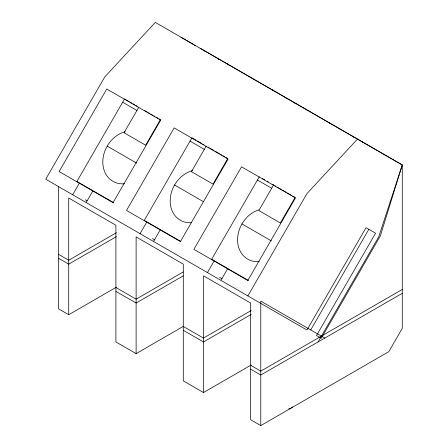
<?xml version="1.0" encoding="UTF-8"?>
<svg xmlns="http://www.w3.org/2000/svg" width="448" height="448" viewBox="0 0 448 448"><rect width="100%" height="100%" fill="white"/><g stroke="black" fill="none" stroke-linecap="round" stroke-linejoin="round"><path stroke-width="0.67" d="M200.127 48.227L402.282 164.937L378.7 236.914L318.052 341.953M124.561 98.924L76.91 181.457L113.45 202.552M72.671 194.768L79.341 183.215M138.824 107.162L124.057 132.748L145.617 145.197L160.39 119.61L159.191 118.922M92.82 190.994L86.15 202.546L153.16 241.237M113.036 202.664L160.681 120.137L106.775 89.012L59.125 171.539L113.394 202.871M140.056 233.671L146.726 222.118M206.209 146.065L191.442 171.651L213.002 184.1L227.774 158.514M160.205 229.897L153.535 241.455L220.545 280.14M180.421 241.567L228.071 159.04L174.16 127.915L126.51 210.448L180.869 241.83M259.33 176.736L211.68 259.263L248.22 280.358M207.441 272.574L214.11 261.022M273.594 184.974L258.826 210.554L280.386 223.003L295.159 197.422M227.59 268.806L220.92 280.358L306.958 330.03L366.038 227.696L375.57 233.195L316.484 335.535L321.25 338.285L380.335 235.95L402.254 164.97L155.31 22.4L104.804 76.871L45.718 179.206L85.775 202.334M247.806 280.476L295.456 197.943L241.545 166.824L193.894 249.351L248.164 280.678M247.873 295.921L306.958 193.581L357.465 139.115M310.75 329.913L368.833 229.309M116.452 232.702L68.729 260.254L58.621 254.419M116.452 236.589L68.729 264.146L58.621 258.311M58.621 186.486L58.621 308.885L68.729 314.72L116.452 287.168M183.232 271.953L136.114 299.158L115.898 287.487M183.232 275.845L136.114 303.05L115.898 291.379M68.729 314.72L68.729 198.01L115.898 225.243L115.898 341.958L136.114 353.629L183.232 326.418L203.498 338.066L251.222 310.509M251.222 314.401L203.498 341.953L183.282 330.282M136.114 353.629L136.114 236.914L183.282 264.146L183.282 380.862L203.498 392.532L251.222 364.974M402.282 289.436L260.775 371.134L250.667 365.299M402.282 293.322L260.775 375.026L250.667 369.186M203.498 392.532L203.498 275.817L250.667 303.05L250.667 419.765L260.775 425.6L388.802 351.68L402.282 328.339L402.282 164.937M194.079 45.114L195.742 45.741M203.521 50.557L205.173 51.19M338.296 128.369L339.942 128.996M262.326 84.269L263.127 84.65M329.711 123.172L330.512 123.553M271.762 89.718L272.558 90.093M180.992 37.229L193.766 44.604M125.16 99.271L129.349 101.69M130.547 102.385L131.746 103.074M132.944 103.768L134.742 104.804M135.94 105.498L137.138 106.187M144.217 110.275L147.213 112.006M148.411 112.694L149.61 113.389M150.802 114.078L152.6 115.114M153.798 115.808L154.997 116.497M156.195 117.191L157.993 118.227M196.134 140.252L191.946 137.827L144.295 220.36L180.835 241.455M197.333 140.941L201.527 143.366M202.726 144.054L203.924 144.749M208.006 147.106L209.205 147.795M210.403 148.49L211.602 149.178M212.201 149.526L213.998 150.562M215.197 151.256L216.994 152.292M217.594 152.639L219.386 153.675M220.584 154.364L221.782 155.058M222.981 155.747L224.778 156.789M225.977 157.478L227.175 158.172M262.326 178.461L264.718 179.844M267.114 181.227L268.313 181.922M272.507 184.341L273.706 185.035M274.792 185.662L275.99 186.357M277.189 187.046L278.387 187.74M278.986 188.082L281.383 189.465M282.582 190.159L283.78 190.848M284.379 191.195L286.171 192.231M287.37 192.926L289.167 193.962M289.766 194.309L291.564 195.345M292.762 196.039L294.56 197.075M122.651 102.228L137.026 110.527M190.036 141.131L204.411 149.43M257.421 180.034L271.796 188.334M107.195 146.121L136.651 163.128M174.58 185.024L203.459 201.695M241.965 223.927L271.421 240.934M85.249 199.769L87.063 200.816M152.432 238.554L154.857 239.954M219.615 277.34L222.04 278.74M324.789 338.066L260.775 301.106L260.775 425.6M352.386 136.181L353.685 137.217M285.001 97.278L286.3 98.314M217.616 58.374L218.915 59.41M361.822 141.63L363.199 142.75M294.437 102.726L295.814 103.846M227.052 63.823L228.43 64.943M124.538 183.77A27.636 22.562 -60 0 1 102.805 161.683A27.636 22.562 -60 0 1 125.138 131.712M259.308 261.582A27.636 22.562 -60 0 1 237.574 240.15A27.636 22.562 -60 0 1 258.698 209.877M191.307 222.723A27.636 22.562 -60 0 1 170.195 200.245A27.636 22.562 -60 0 1 192.522 170.615M292.298 406.924A4.766 2.75 0 0 1 288.742 408.839"/></g></svg>
